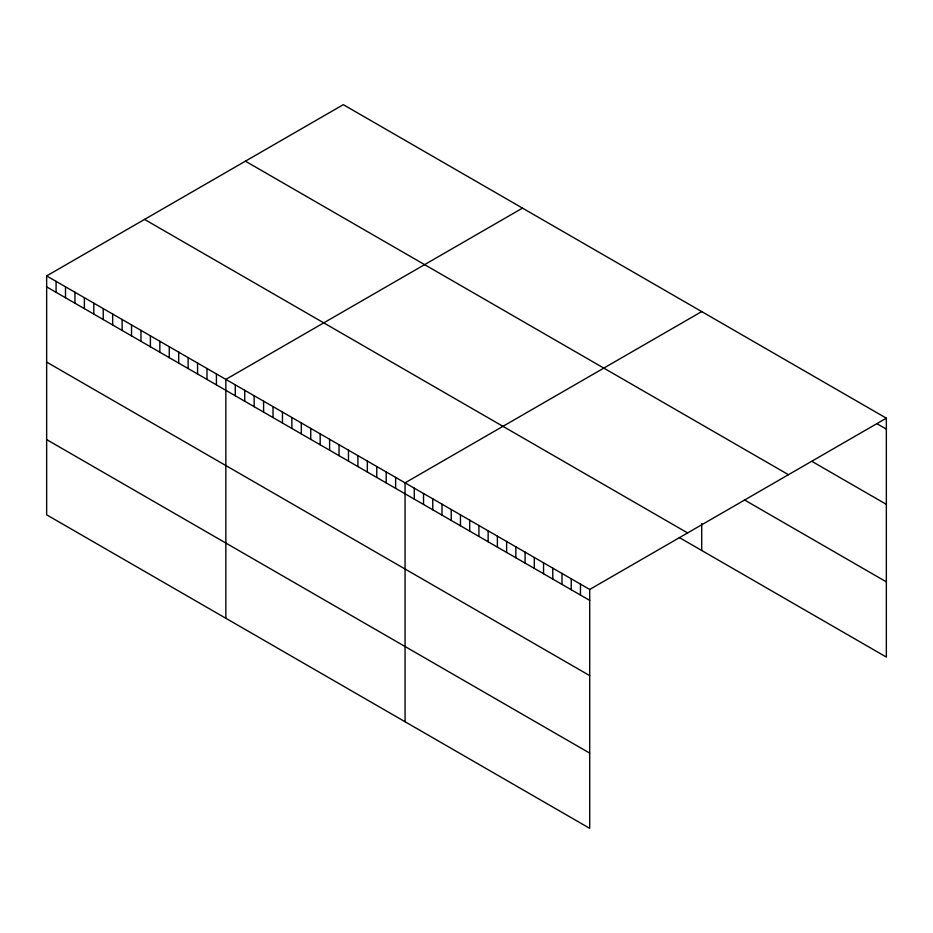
<?xml version="1.0" encoding="UTF-8"?>
<svg xmlns="http://www.w3.org/2000/svg" width="933" height="933" viewBox="0 0 933 933"><rect width="100%" height="100%" fill="white"/><g stroke="black" fill="none" stroke-linecap="round" stroke-linejoin="round"><path stroke-width="1.4" d="M46.65 275.923L589.703 589.458L589.703 828.341L46.65 514.818L46.65 275.923L343.297 104.659L886.35 418.182L886.35 657.077L679.317 537.548M522.503 208.117L225.856 379.393L225.856 618.276M701.709 311.587L405.062 482.851L405.062 721.745M589.703 589.458L886.35 418.182M877.113 423.792L886.35 429.122M812.491 461.707L886.35 504.345M245.402 161.176L788.455 474.699M744.406 499.901L886.35 581.854M144.545 219.407L687.598 532.93M46.65 286.863L589.703 600.397M46.65 362.086L589.703 675.62M46.65 439.595L589.703 753.118M701.709 523.611L701.709 550.47M580.466 584.128L580.466 595.067M571.241 578.798L571.241 589.738M562.004 573.468L562.004 584.408M552.779 568.139L552.779 579.078M543.542 562.797L543.542 573.748M534.306 557.467L534.306 568.419M525.081 552.138L525.081 563.089M515.844 546.808L515.844 557.759M506.619 541.478L506.619 552.429M497.382 536.148L497.382 547.1M488.146 530.819L488.146 541.77M478.921 525.489L478.921 536.44M469.684 520.159L469.684 531.11M460.459 514.829L460.459 525.78M451.222 509.5L451.222 520.439M441.997 504.17L441.997 515.109M432.76 498.84L432.76 509.78M423.524 493.51L423.524 504.45M414.299 488.181L414.299 499.12M395.627 477.404L395.627 488.344M386.204 471.958L386.204 482.909M376.769 466.512L376.769 477.463M367.334 461.077L367.334 472.016M357.899 455.631L357.899 466.57M348.476 450.184L348.476 461.124M339.041 444.738L339.041 455.677M329.606 439.291L329.606 450.231M320.171 433.845L320.171 444.784M310.747 428.399L310.747 439.338M301.312 422.952L301.312 433.892M291.877 417.506L291.877 428.445M282.454 412.059L282.454 422.999M273.019 406.613L273.019 417.552M263.584 401.167L263.584 412.118M254.149 395.72L254.149 406.671M244.726 390.286L244.726 401.225M235.291 384.839L235.291 395.779M216.421 373.946L216.421 384.886M206.998 368.5L206.998 379.439M197.563 363.054L197.563 373.993M188.128 357.607L188.128 368.547M178.693 352.161L178.693 363.1M169.27 346.714L169.27 357.654M159.835 341.268L159.835 352.207M150.4 335.822L150.4 346.773M140.965 330.375L140.965 341.326M131.541 324.929L131.541 335.88M122.106 319.494L122.106 330.434M112.671 314.048L112.671 324.987M103.236 308.601L103.236 319.541M93.813 303.155L93.813 314.094M84.378 297.709L84.378 308.648M74.943 292.262L74.943 303.202M65.508 286.816L65.508 297.755M56.085 281.369L56.085 292.309"/></g></svg>
